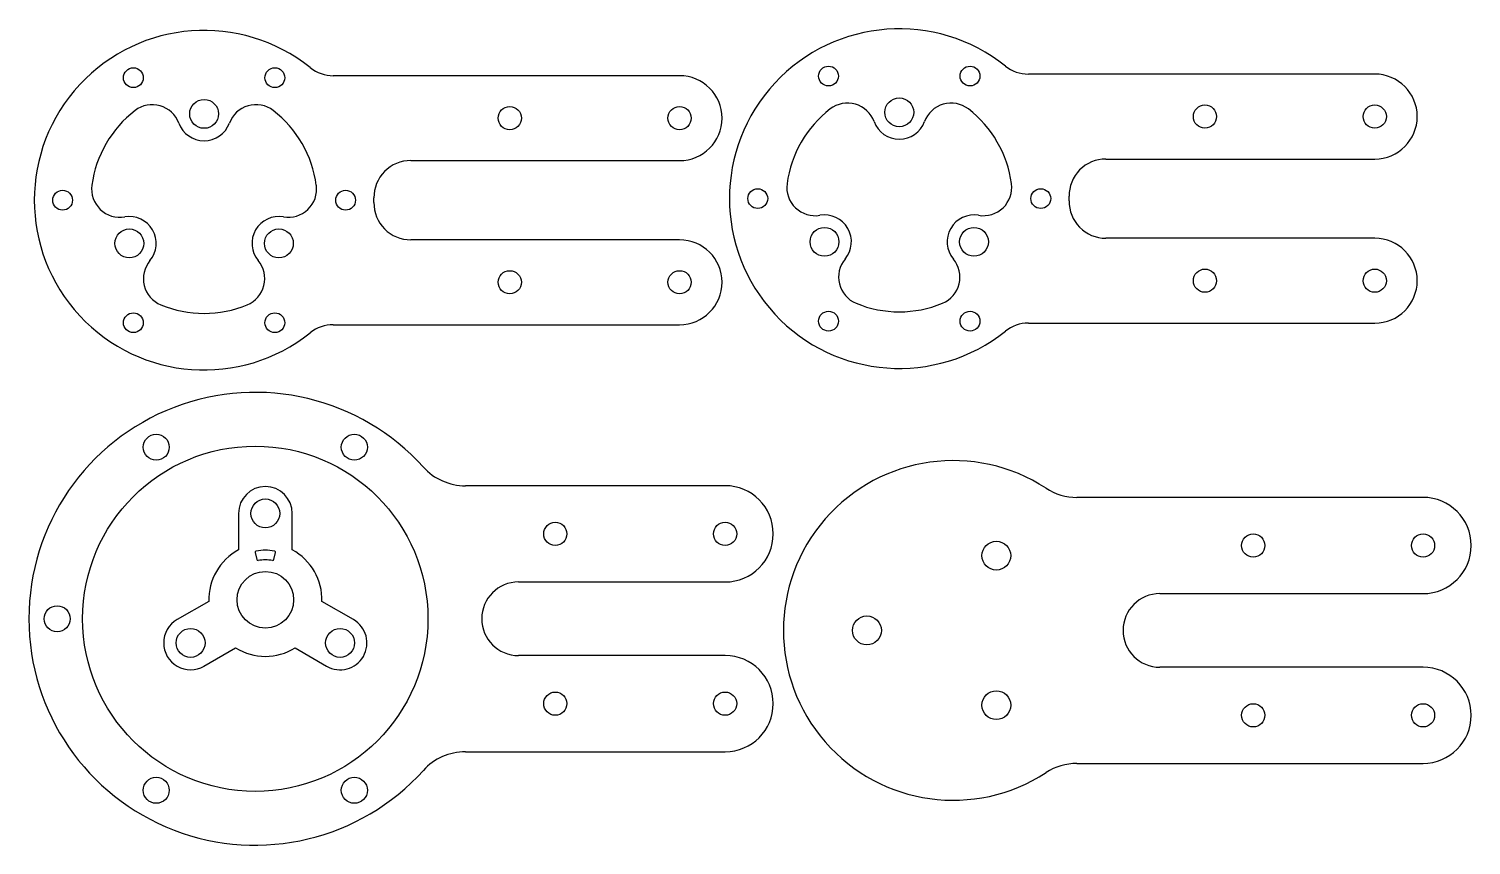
# Model space of a CAD drawing. Header units: millimetres. Extents: x 1 to 256, y 2 to 146.
import ezdxf

# ---------------------------------------------------------------- set-up
doc = ezdxf.new("R2010")
doc.units = ezdxf.units.MM

msp = doc.modelspace()

# ---------------------------------------------------------------- linework, layer by layer
at = {"color": 7, "linetype": 'Continuous', "lineweight": 25}
for p, q in [((116.01, 137.92), (54.82, 137.92)), ((238.82, 138.2), (177.62, 138.2)), ((68.51, 122.92), (116.01, 122.92)), ((191.31, 123.2), (238.82, 123.2)), ((116.01, 108.92), (68.51, 108.92)), ((238.82, 109.2), (191.31, 109.2)), ((54.82, 93.92), (116.01, 93.92)), ((177.62, 94.2), (238.82, 94.2)), ((124.05, 65.47), (78.17, 65.47)), ((247.35, 63.41), (186.21, 63.41)), ((38.08, 60.58), (38.08, 54.13)), ((47.58, 54.13), (47.58, 60.58)), ((41.05, 53.69), (41.32, 52.42)), ((44.33, 52.42), (44.6, 53.69)), ((87.55, 48.47), (124.05, 48.47)), ((200.85, 46.41), (247.35, 46.41)), ((32.83, 45.04), (27.24, 41.82)), ((58.41, 41.82), (52.82, 45.04)), ((31.99, 33.59), (37.58, 36.81)), ((48.07, 36.81), (53.66, 33.59)), ((124.05, 35.47), (87.55, 35.47)), ((247.35, 33.41), (200.85, 33.41)), ((78.17, 18.47), (124.05, 18.47)), ((186.21, 16.41), (247.35, 16.41))]:
    msp.add_line(p, q, dxfattribs=at)
for centre, radius in [((19.51, 137.57), 1.75), ((44.51, 137.57), 1.75), ((142.32, 137.85), 1.75), ((167.32, 137.85), 1.75), ((32.01, 131.17), 2.55), ((154.82, 131.45), 2.55), ((208.82, 130.7), 2.05), ((238.82, 130.7), 2.05), ((86.01, 130.42), 2.05), ((116.01, 130.42), 2.05), ((7.01, 115.92), 1.75), ((57.01, 115.92), 1.75), ((129.82, 116.2), 1.75), ((179.82, 116.2), 1.75), ((18.8, 108.29), 2.55), ((45.22, 108.29), 2.55), ((141.61, 108.57), 2.55), ((168.02, 108.57), 2.55), ((86.01, 101.42), 2.05), ((116.01, 101.42), 2.05), ((208.82, 101.7), 2.05), ((238.82, 101.7), 2.05), ((19.51, 94.27), 1.75), ((44.51, 94.27), 1.75), ((142.32, 94.55), 1.75), ((167.32, 94.55), 1.75), ((23.55, 72.28), 2.3), ((58.55, 72.28), 2.3), ((41.05, 41.97), 30.5), ((42.83, 60.58), 2.55), ((94.05, 56.97), 2.05), ((124.05, 56.97), 2.05), ((217.35, 54.91), 2.05), ((247.35, 54.91), 2.05), ((171.97, 53.12), 2.55), ((42.83, 45.33), 5), ((6.05, 41.97), 2.3), ((149.1, 39.91), 2.55), ((29.62, 37.7), 2.55), ((56.03, 37.7), 2.55), ((94.05, 26.97), 2.05), ((124.05, 26.97), 2.05), ((171.97, 26.7), 2.55), ((217.35, 24.91), 2.05), ((247.35, 24.91), 2.05), ((23.55, 11.66), 2.3), ((58.55, 11.66), 2.3)]:
    msp.add_circle(centre, radius, dxfattribs=at)
for centre, radius, start, end in [((32.01, 115.92), 30, 51.3359, 308.6641), ((154.82, 116.2), 30, 51.3359, 308.6641), ((54.82, 144.42), 6.5, 231.3359, 270), ((116.01, 130.42), 7.5, 270, 90), ((177.62, 144.7), 6.5, 231.3359, 270), ((238.82, 130.7), 7.5, 270, 90), ((22.86, 127.8), 5, 20.1881, 127.5944), ((41.16, 127.8), 5, 52.4056, 159.8119), ((145.67, 128.08), 5, 20.1881, 127.5944), ((163.97, 128.08), 5, 52.4056, 159.8119), ((32.01, 115.92), 20, 127.5944, 172.4056), ((32.01, 115.92), 20, 7.5944, 52.4056), ((154.82, 116.2), 20, 127.5944, 172.4056), ((154.82, 116.2), 20, 7.5944, 52.4056), ((32.01, 131.17), 4.75, 200.1881, 339.8119), ((154.82, 131.45), 4.75, 200.1881, 339.8119), ((68.51, 116.42), 6.5, 90, 180.7849), ((191.31, 116.7), 6.5, 90, 180.7849), ((17.14, 117.9), 5, 172.4056, 279.8119), ((46.88, 117.9), 5, 260.1881, 7.5944), ((139.95, 118.18), 5, 172.4056, 279.8119), ((169.69, 118.18), 5, 260.1881, 7.5944), ((32.01, 115.92), 30, 359.2151, 0.7849), ((68.51, 115.42), 6.5, 179.2151, 270), ((154.82, 116.2), 30, 359.2151, 0.7849), ((191.31, 115.7), 6.5, 179.2151, 270), ((18.8, 108.29), 4.75, 320.1881, 99.8119), ((45.22, 108.29), 4.75, 80.1881, 219.8119), ((141.61, 108.57), 4.75, 320.1881, 99.8119), ((168.02, 108.57), 4.75, 80.1881, 219.8119), ((116.01, 101.42), 7.5, 270, 90), ((238.82, 101.7), 7.5, 270, 90), ((26.29, 102.05), 5, 140.1881, 247.5944), ((37.73, 102.05), 5, 292.4056, 39.8119), ((149.1, 102.33), 5, 140.1881, 247.5944), ((160.53, 102.33), 5, 292.4056, 39.8119), ((32.01, 115.92), 20, 247.5944, 292.4056), ((154.82, 116.2), 20, 247.5944, 292.4056), ((54.82, 87.42), 6.5, 90, 128.6641), ((177.62, 87.7), 6.5, 90, 128.6641), ((41.05, 41.97), 40, 42.0671, 317.9329), ((164.35, 39.91), 30, 56.8771, 303.1229), ((78.17, 75.47), 10, 222.0671, 270), ((42.83, 60.58), 4.75, 0, 180), ((124.05, 56.97), 8.5, 270, 90), ((186.21, 73.41), 10, 236.8771, 270), ((247.35, 54.91), 8.5, 270, 90), ((42.83, 45.33), 10, 118.3594, 181.6406), ((41.24, 53.73), 0.2, 100.6596, 192), ((42.83, 45.33), 8.75, 79.3404, 100.6596), ((44.41, 53.73), 0.2, 348, 79.3404), ((42.83, 45.33), 10, 358.3594, 61.6406), ((41.51, 52.46), 0.2, 192, 280.4192), ((42.83, 45.33), 7.05, 79.5808, 100.4192), ((44.14, 52.46), 0.2, 259.5808, 348), ((87.55, 41.97), 6.5, 90, 180), ((200.85, 39.91), 6.5, 90, 180), ((29.62, 37.7), 4.75, 120, 300), ((56.03, 37.7), 4.75, 240, 60), ((87.55, 41.97), 6.5, 180, 270), ((200.85, 39.91), 6.5, 180, 270), ((42.83, 45.33), 10, 238.3594, 301.6406), ((124.05, 26.97), 8.5, 270, 90), ((247.35, 24.91), 8.5, 270, 90), ((78.17, 8.47), 10, 90, 137.9329), ((186.21, 6.41), 10, 90, 123.1229)]:
    msp.add_arc(centre, radius, start, end, dxfattribs=at)

doc.saveas('drawing.dxf')
